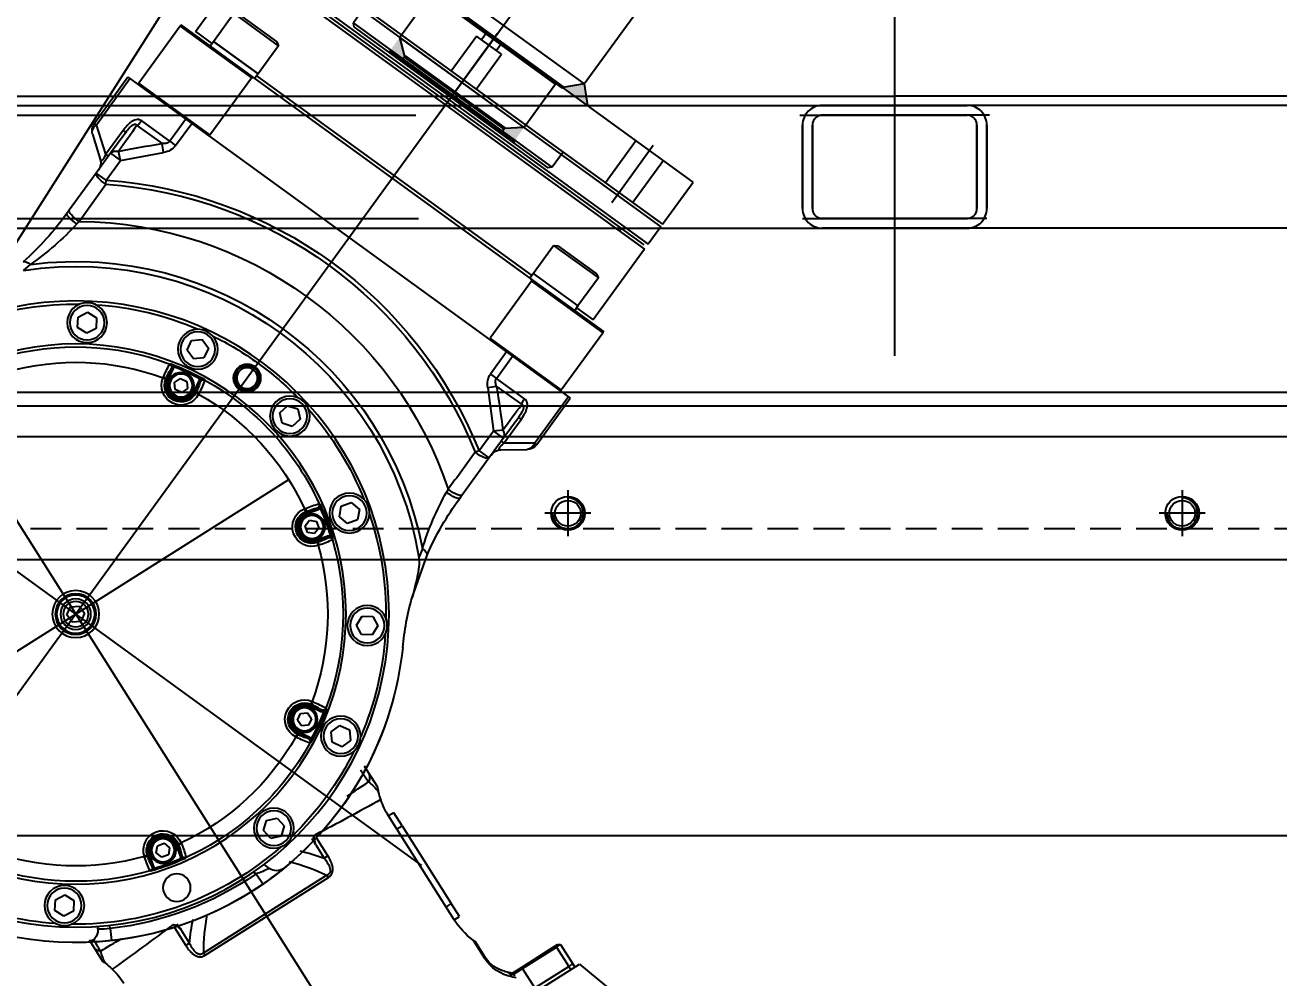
# Model space of a CAD drawing. Header units: millimetres. Extents: x 10462777 to 22643323, y 453826 to 1389191.
# Drawn here: x 11287342 to 11287750.2, y 584409.1 to 584719.5 of the extents above; entities that cross this region are included whole.
import ezdxf

# ---------------------------------------------------------------- set-up
doc = ezdxf.new("R2010")
doc.units = ezdxf.units.MM
doc.header["$LTSCALE"] = 200
doc.header["$MEASUREMENT"] = 0
doc.header["$PDMODE"] = 35
doc.header["$PDSIZE"] = -5
for name, pattern in [('CENTER', [2, 1.25, -0.25, 0.25, -0.25]), ('CENTER2', [1.125, 0.75, -0.125, 0.125, -0.125]), ('HIDDEN', [3.75, 2.5, -1.25]), ('PHANTOM', [2.5, 1.25, -0.25, 0.25, -0.25, 0.25, -0.25])]:
    doc.linetypes.add(name, pattern=pattern)
doc.layers.get('0').update_dxf_attribs({"linetype": 'CONTINUOUS'})
doc.layers.get('DEFPOINTS').update_dxf_attribs({"linetype": 'CONTINUOUS'})
for name, color, linetype in [('$DDT_AUDIT_GENERATED_(276)', 7, 'CONTINUOUS'), ('1', 1, 'CENTER'), ('1 Center', 1, 'CENTER'), ('3 Hidden', 3, 'HIDDEN'), ('7', 7, 'CONTINUOUS'), ('A290-7324-X541', 7, 'CONTINUOUS'), ('A290-7329-X501', 7, 'CONTINUOUS'), ('A290-7329-X511', 7, 'CONTINUOUS'), ('A290-7329-X512', 7, 'CONTINUOUS'), ('CL', 3, 'CONTINUOUS'), ('DR1438-001-010-001', 7, 'CONTINUOUS'), ('DV4_Default', 7, 'CONTINUOUS'), ('HL', 2, 'HIDDEN'), ('LIBRL_A6-BA-12X4', 7, 'CONTINUOUS'), ('LIBRL_A6-BA-5X16', 7, 'CONTINUOUS'), ('LIBRL_A6-BA-8X35', 7, 'CONTINUOUS'), ('LIBRL_A97L-0001-', 7, 'CONTINUOUS')]:
    doc.layers.add(name, color=color, linetype=linetype)
doc.layers.add('LAYOUT', color=8, linetype='CONTINUOUS', lineweight=25)
doc.layers.add('외형선(ISO)', color=7, linetype='CONTINUOUS', lineweight=50)
doc.styles.get("Standard").update_dxf_attribs({"font": 'SYMBOL'})
doc.dimstyles.new('DS ROBOTEC', dxfattribs={"dimscale": 0, "dimtxt": 2.5, "dimasz": 2.5, "dimexe": 0.3, "dimexo": 0.3, "dimgap": 0.5, "dimtad": 1, "dimzin": 9, "dimdsep": 46, "dimtxsty": 'Standard', "dimblk": 'OPEN', "dimcen": 0, "dimclrd": 4, "dimclre": 4, "dimclrt": 110, "dimazin": 2, "dimtm": 1.5, "dimtfac": 1, "dimtmove": 0, "dimatfit": 3, "dimldrblk": 'OPEN', "dimfxl": 1, "dimtfill": 1, "dimtolj": 1, "dimlwd": -1, "dimlwe": -1, "dimarcsym": 0})

# ---------------------------------------------------------------- blocks, each defined once
blk = doc.blocks.new('A$C0CF62632')
at = {"color": 4}
for p, q in [((25.88, 873.59), (490.88, 873.59)), ((955.88, 873.59), (490.88, 873.59)), ((25.88, 833.59), (490.88, 833.59)), ((955.88, 833.59), (490.88, 833.59)), ((71.88, 830.59), (490.88, 830.59)), ((909.88, 830.59), (490.88, 830.59))]:
    blk.add_line(p, q, dxfattribs=at)
at = {"layer": '1 Center', "ltscale": 0.5}
blk.add_line((490.88, 915.19), (490.88, 0), dxfattribs=at)
at = {"layer": '3 Hidden', "color": 4, "linetype": 'HIDDEN'}
for p, q in [((467.28, 873.59), (514.48, 873.59)), ((514.48, 873.59), (467.28, 873.59)), ((467.28, 870.39), (514.48, 870.39)), ((514.48, 870.39), (467.28, 870.39)), ((460.88, 839.99), (460.88, 867.19)), ((460.88, 867.19), (460.88, 839.99)), ((464.08, 839.99), (464.08, 867.19)), ((464.08, 867.19), (464.08, 839.99)), ((517.68, 867.19), (517.68, 839.99)), ((517.68, 839.99), (517.68, 867.19)), ((520.88, 867.19), (520.88, 839.99)), ((520.88, 839.99), (520.88, 867.19)), ((514.48, 836.79), (467.28, 836.79)), ((467.28, 836.79), (514.48, 836.79)), ((514.48, 833.59), (467.28, 833.59)), ((467.28, 833.59), (514.48, 833.59))]:
    blk.add_line(p, q, dxfattribs=at)
for centre, radius, start, end in [((467.28, 867.19), 6.4, 90, 180), ((467.28, 867.19), 6.4, 90, 180), ((514.48, 867.19), 6.4, 0, 90), ((514.48, 867.19), 6.4, 0, 90), ((467.28, 867.19), 3.2, 90, 180), ((467.28, 867.19), 3.2, 90, 180), ((514.48, 867.19), 3.2, 0, 90), ((514.48, 867.19), 3.2, 0, 90), ((467.28, 839.99), 6.4, 180, 270), ((467.28, 839.99), 6.4, 180, 270), ((467.28, 839.99), 3.2, 180, 270), ((467.28, 839.99), 3.2, 180, 270), ((514.48, 839.99), 6.4, 270, 360), ((514.48, 839.99), 3.2, 270, 360), ((514.48, 839.99), 6.4, 270, 360), ((514.48, 839.99), 3.2, 270, 360)]:
    blk.add_arc(centre, radius, start, end, dxfattribs=at)
at = {"layer": '7', "color": 0, "linetype": 'HIDDEN', "ltscale": 0.5}
for p, q in [((85.88, 870.39), (490.88, 870.39)), ((895.88, 870.39), (490.88, 870.39)), ((85.02, 836.79), (490.88, 836.79)), ((896.73, 836.79), (490.88, 836.79))]:
    blk.add_line(p, q, dxfattribs=at)
blk = doc.blocks.new('A$C5CE01415')
for points in [[(24.34, 117.5), (24.34, 107.5), (29.34, 112.5)], [(139.34, 117.5), (139.34, 107.5), (134.34, 112.5)], [(7.84, 105), (7.34, 105.5), (7.34, 100), (7.84, 100)], [(14.34, 105), (7.84, 105), (7.84, 100), (9.34, 100)], [(156.34, 105), (162.84, 105), (162.84, 100), (161.34, 100)], [(162.84, 105), (163.34, 105.5), (163.34, 100), (162.84, 100)], [(7.84, 60), (7.34, 60), (7.34, 54.5), (7.84, 55)], [(9.34, 60), (7.84, 60), (7.84, 55), (14.34, 55)], [(161.34, 60), (162.84, 60), (162.84, 55), (156.34, 55)], [(162.84, 60), (163.34, 60), (163.34, 54.5), (162.84, 55)], [(24.34, 52.5), (24.34, 42.5), (29.34, 47.5)], [(139.34, 52.5), (139.34, 42.5), (134.34, 47.5)]]:
    blk.add_hatch(color=256).paths.add_polyline_path(points)
at = {"lineweight": -2}
for p, q in [((7.34, 159.5), (7.84, 160)), ((24.34, 159.5), (23.84, 160)), ((7.34, 105.5), (7.84, 105)), ((163.34, 105.5), (162.84, 105)), ((7.34, 54.5), (7.84, 55)), ((163.34, 54.5), (162.84, 55)), ((7.34, 0.5), (7.84, 0)), ((24.34, 0.5), (23.84, 0))]:
    blk.add_line(p, q, dxfattribs=at)
for p, q in [((7.34, 159.5), (7.34, 0.5)), ((24.34, 159.5), (24.34, 0.5)), ((139.34, 160), (139.34, 0)), ((156.34, 160), (139.34, 160)), ((156.34, 0), (156.34, 160)), ((156.34, 120), (162.34, 120)), ((162.34, 120), (162.34, 40)), ((162.34, 120), (163.34, 119)), ((163.34, 41), (163.34, 119)), ((29.34, 112.5), (24.34, 117.5)), ((134.34, 112.5), (139.34, 117.5)), ((29.34, 112.5), (24.34, 107.5)), ((29.34, 47.5), (29.34, 112.5)), ((134.34, 112.5), (29.34, 112.5)), ((134.34, 47.5), (134.34, 112.5)), ((134.34, 112.5), (139.34, 107.5)), ((7.84, 105), (7.84, 55)), ((14.34, 105), (9.34, 100)), ((24.34, 105), (14.34, 105)), ((14.34, 105), (14.34, 55)), ((23.84, 105), (24.34, 105.5)), ((23.84, 105), (23.84, 55)), ((139.84, 105), (139.34, 105.5)), ((139.34, 105), (157.34, 105)), ((139.84, 105), (139.84, 55)), ((157.34, 105), (157.34, 55)), ((157.34, 105), (161.34, 100)), ((162.84, 105), (162.84, 55)), ((9.34, 100), (7.34, 100)), ((161.34, 100), (163.34, 100)), ((9.34, 60), (7.34, 60)), ((9.34, 60), (14.34, 55)), ((161.34, 60), (157.34, 55)), ((161.34, 60), (163.34, 60)), ((24.34, 55), (14.34, 55)), ((23.84, 55), (24.34, 54.5)), ((139.34, 55), (149.34, 55)), ((139.84, 55), (139.34, 54.5)), ((24.34, 52.5), (29.34, 47.5)), ((139.34, 52.5), (134.34, 47.5)), ((29.34, 47.5), (24.34, 42.5)), ((134.34, 47.5), (29.34, 47.5)), ((134.34, 47.5), (139.34, 42.5)), ((163.34, 41), (162.34, 40)), ((156.34, 40), (162.34, 40)), ((156.34, 0), (139.34, 0))]:
    blk.add_line(p, q)
at = {"color": 0, "linetype": 'ByBlock', "lineweight": -2}
for p, q in [((23.84, 160), (7.84, 160)), ((23.84, 105), (7.84, 105)), ((139.84, 105), (157.34, 105)), ((23.84, 55), (7.84, 55)), ((139.84, 55), (157.34, 55)), ((23.84, 0), (7.84, 0))]:
    blk.add_line(p, q, dxfattribs=at)
at = {"layer": '1', "lineweight": -3, "ltscale": 0.2}
blk.add_line((171.33, 80), (4.25, 80), dxfattribs=at)
at = {"layer": 'CL'}
for p, q in [((0, 145, -33.4), (29.76, 145, -33.4)), ((137.34, 142.5), (160.34, 142.5)), ((137.34, 17.5), (160.34, 17.5)), ((0, 15, -33.4), (29.76, 15, -33.4))]:
    blk.add_line(p, q, dxfattribs=at)
at = {"layer": 'HL'}
for p, q in [((7.34, 152, -33.4), (12.04, 152, -33.4)), ((12.04, 138, -33.4), (12.04, 152, -33.4)), ((12.04, 150.5, -33.4), (24.34, 150.5, -41.4)), ((139.34, 148), (156.34, 148)), ((12.04, 139.5, -33.4), (24.34, 139.5, -41.4)), ((7.34, 138, -33.4), (12.04, 138, -33.4)), ((139.34, 137), (156.34, 137)), ((139.34, 83), (142.34, 83)), ((156.34, 85), (142.34, 85)), ((142.34, 85), (142.34, 75)), ((139.34, 77), (142.34, 77)), ((156.34, 75), (142.34, 75)), ((7.34, 22, -33.4), (12.04, 22, -33.4)), ((12.04, 22, -33.4), (12.04, 8, -33.4)), ((12.04, 20.5, -33.4), (24.34, 20.5, -41.4)), ((139.34, 23), (156.34, 23)), ((12.04, 9.5, -33.4), (24.34, 9.5, -41.4)), ((139.34, 12), (156.34, 12)), ((7.34, 8, -33.4), (12.04, 8, -33.4))]:
    blk.add_line(p, q, dxfattribs=at)
at = {"layer": '외형선(ISO)'}
for p, q in [((24.34, 107.5), (24.34, 52.5)), ((139.34, 107.5), (139.34, 52.5)), ((9.34, 100), (9.34, 60)), ((161.34, 100), (161.34, 60))]:
    blk.add_line(p, q, dxfattribs=at)
blk = doc.blocks.new('A$C63343886')
at = {"layer": 'DR1438-001-010-001', "rotation": 270}
blk.add_blockref('A$C5CE01415', (412.734, 305.994, 8.6), dxfattribs=at)
blk = doc.blocks.new('A$C1F8A417F')
at = {"ltscale": 10}
blk.add_blockref('A$C63343886', (1434.04, 317.24), dxfattribs=at)
blk = doc.blocks.new('A$C23234039')
at = {"layer": '$DDT_AUDIT_GENERATED_(276)', "color": 7, "linetype": 'Continuous', "ltscale": 25.4}
for p, q in [((152, 85), (151.5, 85)), ((152, 85), (175, 85)), ((152, 85), (152, 56.38)), ((175.5, 85), (175, 85)), ((175, 56.38), (175, 85)), ((175.5, 85), (175.5, 55.47)), ((176.5, 73.35), (176.5, 80)), ((205, 80), (176.5, 80)), ((205, -80), (205, 80)), ((206, -79), (206, 79)), ((214, 80), (207, 80)), ((207, -79), (207, 80)), ((214, -79), (214, 80)), ((215, -79), (215, 79)), ((206, 70), (205, 70)), ((175, 56.38), (152, 56.38)), ((175.5, 55.47), (175.5, -55.47)), ((176.5, -55.35), (176.5, 55.35)), ((152, -56.38), (152, -85)), ((152, -56.38), (175, -56.38)), ((175.5, -55.47), (175, -56.38)), ((175, -85), (175, -56.38)), ((175.5, -55.47), (175.5, -85)), ((176.5, -80), (176.5, -73.35)), ((176.5, -80), (205, -80)), ((151.5, -85), (152, -85)), ((175, -85), (152, -85)), ((175, -85), (175.5, -85))]:
    blk.add_line(p, q, dxfattribs=at)
for centre, radius in [((0, 0), 102), ((0, 0), 88), ((-52.78, 78.99), 4.5), ((95, 0), 4.5), ((95, 0), 4), ((95, 0), 3.4)]:
    blk.add_circle(centre, radius, dxfattribs=at)
for centre, radius, start, end in [((0, 0), 101, 102.7124, 144.7876), ((0, 0), 101, 80.2124, 99.7876), ((0, 0), 101, 57.7124, 77.2876), ((0, 0), 101, 35.2124, 54.7876), ((0, 0), 101, 147.7124, 167.2876), ((0, 0), 101, 12.7124, 32.2876), ((-14.61, -48.43), 216.66, 28.6585, 28.933), ((0, 0), 101, 0, 9.7876), ((0, 0), 101, 350.2124, 0), ((0, 0), 101, 327.7124, 347.2876), ((0, 0), 101, 305.2124, 324.7876)]:
    blk.add_arc(centre, radius, start, end, dxfattribs=at)
at = {"layer": 'A290-7329-X511', "color": 7, "linetype": 'Continuous', "ltscale": 25.4}
for p, q in [((-34, 97.23), (-35.32, 101)), ((-30, 97.49), (-30, 99.66)), ((-34, 96.17), (-34, 97.23)), ((124.59, 80.59), (129.73, 87.41)), ((132.92, 88.21), (127.02, 80.09)), ((132.92, 89), (151.5, 89)), ((132.92, 89), (132.92, 88.21)), ((151.5, 88.21), (132.92, 88.21)), ((151.5, 88.21), (151.5, 89)), ((151.5, 65.72), (151.5, 88.21)), ((68.69, 85.43), (82.77, 81.27)), ((83.5, 78.85), (80.56, 79.55)), ((103.96, 79), (105.24, 79)), ((105.24, 79), (120.2, 79)), ((120.2, 79), (128.13, 79)), ((120.2, 75), (120.2, 79)), ((127.02, 80.09), (136.53, 80.09)), ((127.02, 79), (127.02, 80.09)), ((128.13, 79), (136.53, 79)), ((128.13, 75), (128.13, 79)), ((136.53, 79), (136.53, 80.09)), ((104.16, 74.23), (103.07, 74.35)), ((120.2, 75), (119.08, 74.3)), ((128.13, 75), (120.2, 75)), ((130.19, 77.27), (128.13, 75)), ((138.49, 65.22), (128.13, 75)), ((140.55, 67.31), (140.55, 77.4)), ((142.61, 77), (142.61, 65.72)), ((-76.27, 69.22), (-79.23, 71.91)), ((-78.84, 66.16), (-78.14, 65.56)), ((-76.27, 69.22), (-75.51, 68.58)), ((140.55, 67.31), (138.49, 65.22)), ((142.61, 65.72), (151.5, 65.72)), ((142.61, 63.33), (142.61, 65.72)), ((151.5, 63.33), (151.5, 65.72)), ((151.5, 63.33), (142.61, 63.33)), ((151.5, -63.33), (151.5, 63.33)), ((128.13, -75), (138.49, -65.22)), ((138.49, -65.22), (140.55, -67.31)), ((142.61, -63.33), (151.5, -63.33)), ((142.61, -65.72), (142.61, -63.33)), ((151.5, -65.72), (151.5, -63.33)), ((140.55, -77.4), (140.55, -67.31)), ((151.5, -65.72), (142.61, -65.72)), ((142.61, -65.72), (142.61, -77)), ((151.5, -88.21), (151.5, -65.72)), ((103.07, -74.35), (104.16, -74.23)), ((119.08, -74.3), (120.2, -75)), ((120.2, -75), (128.13, -75)), ((120.2, -75), (120.2, -79)), ((128.13, -79), (128.13, -75)), ((128.13, -75), (130.19, -77.27)), ((80.56, -79.55), (83.5, -78.85)), ((105.24, -79), (103.96, -79)), ((120.2, -79), (105.24, -79)), ((128.13, -79), (120.2, -79)), ((129.73, -87.41), (124.59, -80.59)), ((127.02, -79), (127.02, -80.09)), ((127.02, -80.09), (132.92, -88.21)), ((136.53, -80.09), (127.02, -80.09)), ((136.53, -79), (128.13, -79)), ((136.53, -80.09), (136.53, -79)), ((132.92, -88.21), (132.92, -89)), ((132.92, -88.21), (151.5, -88.21)), ((151.5, -89), (132.92, -89)), ((151.5, -89), (151.5, -88.21))]:
    blk.add_line(p, q, dxfattribs=at)
for centre, radius, start, end in [((0, 0), 107, 59.8524, 104.6212), ((-26, 99.66), 4, 104.6212, 180), ((0, 0), 107, 109.2747, 137.7744), ((-13.19, 67.59), 36.21, 117.6526, 125.0699), ((0, 0), 103, 109.2747, 137.7744), ((103.96, 179), 100, 239.8524, 249.3482), ((132.92, 85), 4, 90, 143), ((0, 0), 113.22, 315.3613, 44.6387), ((103.96, 179), 100, 257.7676, 270), ((113.92, 166.5), 92.78, 250.8621, 263.2846), ((0, 0), 114.84, 316.6416, 43.3584), ((121.4, 83), 4, 270, 323), ((0, 0), 127.91, 324.5243, 35.4757), ((0, 0), 140.36, 328.0376, 31.9624), ((0, 0), 141.68, 328.0376, 31.9624), ((43.5, 7305.77), 7229.02, 270.687042, 270.769184), ((-95.32, -167.76), 333, 44.9032, 47.3763), ((0, 0), 107, 137.7744, 142.2256), ((0, 0), 107, 142.2256, 217.7744), ((-81.41, 63.09), 4, 50, 142.2256), ((-57.87, 51.17), 25.78, 135.5507, 144.4493), ((142.85, 69.29), 5.96, 223.0179, 267.65), ((142.81, -69.19), 5.86, 91.9343, 137.3978), ((-95.32, 167.76), 333, 312.6237, 315.0968), ((114.03, -166.99), 93.28, 96.7486, 109.1047), ((43.5, -7305.81), 7229.06, 89.230816, 89.312957), ((103.96, -179), 100, 90, 102.2324), ((121.4, -83), 4, 37, 90), ((132.92, -85), 4, 217, 270)]:
    blk.add_arc(centre, radius, start, end, dxfattribs=at)
for centre, major_axis, ratio, start_param, end_param in [((132.92, 85), (-3.19, 2.41), 0.731195, 5.215996, 6.283185), ((81.93, 77.36), (-0.85, -3.91), 0.341446, 2.033241, 3.141593), ((103.96, 75), (0, -4), 0.226516, 3.141593, 4.874371), ((105.24, 75), (0, -4), 0.27411, 3.141593, 4.905305), ((120.2, 75), (0, -4), 0.284654, 3.141593, 4.888168), ((128.13, 75), (0, 4), 0.624777, 5.315656, 6.283185), ((142.61, 79.8), (-4, 0), 0.700018, 1.030377, 1.570796), ((103.96, -75), (0, 4), 0.226516, 1.408815, 3.141593), ((105.24, -75), (0, 4), 0.27411, 1.37788, 3.141593), ((120.2, -75), (0, 4), 0.284654, 1.395017, 3.141593), ((128.13, -75), (0, 4), 0.624777, 3.141593, 4.109122), ((142.61, -79.8), (-4, 0), 0.700018, 4.712389, 5.252808), ((81.93, -77.36), (-0.85, 3.91), 0.341446, 3.141593, 4.249944), ((132.92, -85), (3.19, 2.41), 0.731195, 3.141593, 4.208782)]:
    blk.add_ellipse(centre, major_axis=major_axis, ratio=ratio, start_param=start_param, end_param=end_param, dxfattribs=at)
for points, knots in [([(-35.32, 101), (-34.8, 101.18), (-34.29, 101.36), (-33.52, 101.61), (-33.27, 101.7), (-32.77, 101.86), (-32.52, 101.94), (-31.78, 102.17), (-31.3, 102.32), (-30.63, 102.52), (-30.41, 102.59), (-29.99, 102.71), (-29.78, 102.77), (-29.19, 102.94), (-28.83, 103.04), (-28.36, 103.17), (-28.21, 103.21), (-27.93, 103.29), (-27.81, 103.32), (-27.47, 103.41), (-27.3, 103.46), (-27.13, 103.5), (-27.08, 103.52), (-27.02, 103.53), (-27.01, 103.53), (-27.01, 103.53)], [0, 0, 0, 0, 0.125, 0.125, 0.1875, 0.1875, 0.25, 0.25, 0.375, 0.375, 0.4375, 0.4375, 0.5, 0.5, 0.625, 0.625, 0.6875, 0.6875, 0.75, 0.75, 0.875, 0.875, 0.9375, 0.9375, 1, 1, 1, 1]), ([(80.56, 79.55), (80.17, 79.95), (79.73, 80.3), (78.82, 80.93), (78.35, 81.21), (77.38, 81.76), (76.89, 82.02), (75.89, 82.5), (75.38, 82.74), (73.86, 83.41), (72.83, 83.83), (70.77, 84.64), (69.73, 85.03), (68.69, 85.43)], [0, 0, 0, 0, 0.125, 0.125, 0.25, 0.25, 0.375, 0.375, 0.5, 0.5, 0.75, 0.75, 1, 1, 1, 1]), ([(124.59, 80.59), (124.49, 80.47), (124.43, 80.34), (124.41, 80.17), (124.42, 80.12), (124.48, 80.01), (124.53, 79.97), (124.66, 79.91), (124.71, 79.89), (124.84, 79.86), (124.91, 79.85), (125.08, 79.84), (125.17, 79.84), (125.37, 79.84), (125.48, 79.85), (125.71, 79.86), (125.83, 79.88), (126.07, 79.91), (126.19, 79.93), (126.55, 79.99), (126.79, 80.04), (127.02, 80.09)], [0, 0, 0, 0, 0.25, 0.25, 0.375, 0.375, 0.5, 0.5, 0.5625, 0.5625, 0.625, 0.625, 0.6875, 0.6875, 0.75, 0.75, 0.8125, 0.8125, 0.875, 0.875, 1, 1, 1, 1]), ([(136.53, 80.09), (137.24, 80.09), (137.94, 80.05), (138.98, 79.91), (139.33, 79.85), (139.99, 79.69), (140.31, 79.59), (140.77, 79.41), (140.92, 79.34), (141.2, 79.19), (141.34, 79.11), (141.59, 78.94), (141.71, 78.85), (141.93, 78.65), (142.12, 78.45), (142.27, 78.22), (142.4, 77.99), (142.45, 77.87), (142.57, 77.51), (142.61, 77.26), (142.61, 77)], [0, 0, 0, 0, 0.25, 0.25, 0.375, 0.375, 0.5, 0.5, 0.5625, 0.5625, 0.625, 0.625, 0.6875, 0.6875, 0.75, 0.8125, 0.8125, 0.875, 0.875, 1, 1, 1, 1]), ([(140.55, 77.4), (140.58, 77.47), (140.61, 77.53), (140.64, 77.67), (140.65, 77.75), (140.64, 77.89), (140.62, 77.96), (140.55, 78.11), (140.5, 78.19), (140.29, 78.39), (140.09, 78.5), (139.78, 78.63), (139.67, 78.66), (139.44, 78.73), (139.33, 78.76), (139, 78.83), (138.77, 78.86), (138.32, 78.92), (138.09, 78.94), (137.42, 78.99), (136.98, 79), (136.53, 79)], [0, 0, 0, 0, 0.0625, 0.0625, 0.125, 0.125, 0.1875, 0.1875, 0.25, 0.25, 0.375, 0.375, 0.4375, 0.4375, 0.5, 0.5, 0.625, 0.625, 0.75, 0.75, 1, 1, 1, 1]), ([(140.55, 67.31), (140.67, 67.12), (140.79, 66.93), (141.07, 66.58), (141.21, 66.42), (141.55, 66.11), (141.74, 65.98), (142.04, 65.83), (142.15, 65.79), (142.38, 65.74), (142.49, 65.72), (142.61, 65.72)], [0, 0, 0, 0, 0.25, 0.25, 0.5, 0.5, 0.75, 0.75, 0.875, 0.875, 1, 1, 1, 1]), ([(142.61, -65.72), (142.38, -65.72), (142.15, -65.78), (141.84, -65.93), (141.74, -65.99), (141.55, -66.12), (141.47, -66.19), (141.21, -66.42), (141.06, -66.58), (140.79, -66.94), (140.67, -67.12), (140.55, -67.31)], [0, 0, 0, 0, 0.25, 0.25, 0.375, 0.375, 0.5, 0.5, 0.75, 0.75, 1, 1, 1, 1]), ([(142.61, -77), (142.61, -77.26), (142.57, -77.51), (142.45, -77.87), (142.4, -77.99), (142.27, -78.22), (142.2, -78.34), (141.94, -78.66), (141.72, -78.86), (141.34, -79.11), (141.2, -79.19), (140.92, -79.34), (140.77, -79.41), (140.31, -79.59), (139.99, -79.69), (139.32, -79.85), (138.98, -79.91), (137.94, -80.05), (137.24, -80.09), (136.53, -80.09)], [0, 0, 0, 0, 0.125, 0.125, 0.1875, 0.1875, 0.25, 0.25, 0.375, 0.375, 0.4375, 0.4375, 0.5, 0.5, 0.625, 0.625, 0.75, 0.75, 1, 1, 1, 1]), ([(136.53, -79), (136.98, -79), (137.42, -78.99), (138.09, -78.94), (138.32, -78.92), (138.77, -78.86), (139, -78.83), (139.34, -78.75), (139.45, -78.73), (139.67, -78.66), (139.78, -78.63), (140.1, -78.5), (140.29, -78.39), (140.57, -78.12), (140.63, -77.96), (140.65, -77.74), (140.64, -77.67), (140.61, -77.53), (140.58, -77.47), (140.55, -77.4)], [0, 0, 0, 0, 0.25, 0.25, 0.375, 0.375, 0.5, 0.5, 0.5625, 0.5625, 0.625, 0.625, 0.75, 0.75, 0.875, 0.875, 0.9375, 0.9375, 1, 1, 1, 1]), ([(127.02, -80.09), (126.79, -80.04), (126.55, -79.99), (126.07, -79.91), (125.83, -79.87), (125.49, -79.85), (125.38, -79.84), (125.17, -79.84), (125.08, -79.84), (124.91, -79.85), (124.84, -79.86), (124.71, -79.89), (124.66, -79.91), (124.57, -79.95), (124.54, -79.97), (124.48, -80.01), (124.46, -80.04), (124.42, -80.11), (124.41, -80.17), (124.43, -80.34), (124.49, -80.47), (124.59, -80.59)], [0, 0, 0, 0, 0.125, 0.125, 0.25, 0.25, 0.3125, 0.3125, 0.375, 0.375, 0.4375, 0.4375, 0.5, 0.5, 0.5625, 0.5625, 0.625, 0.625, 0.75, 0.75, 1, 1, 1, 1])]:
    blk.add_open_spline(points, degree=3, knots=knots, dxfattribs=at)
for points in [[(119.08, 74.3), (114.12, 74.28), (109.14, 74.26), (104.16, 74.23)], [(104.16, -74.23), (109.14, -74.26), (114.12, -74.28), (119.08, -74.3)]]:
    blk.add_open_spline(points, degree=3, dxfattribs=at)
at = {"layer": 'A290-7329-X512', "color": 7, "linetype": 'Continuous', "ltscale": 25.4}
for p, q in [((12.3, 86.37), (12.23, 85.87)), ((9.71, 81.47), (9.75, 81.72)), ((11.18, 81.38), (11.96, 85.32)), ((12.25, 85.26), (11.47, 81.32)), ((11.96, 85.32), (12.25, 85.26)), ((20.52, 79.52), (21.31, 83.46)), ((21.6, 83.4), (20.82, 79.47)), ((21.6, 83.4), (21.31, 83.46)), ((21.69, 84.5), (21.57, 84.01)), ((10.7, 81.3), (9.71, 81.47)), ((10.73, 81.47), (10.7, 81.3)), ((11.18, 81.38), (10.73, 81.47)), ((11.18, 81.38), (11.47, 81.32)), ((20.82, 79.47), (20.52, 79.52)), ((20.82, 79.47), (21.27, 79.38)), ((21.23, 79.21), (21.27, 79.38)), ((21.23, 79.21), (22.2, 78.98)), ((22.26, 79.23), (22.2, 78.98)), ((-44.16, 74.66), (-44.41, 75.09)), ((-43.95, 74.08), (-43.7, 74.24)), ((-41.72, 70.74), (-43.95, 74.08)), ((-43.7, 74.24), (-41.47, 70.91)), ((-52.08, 69.37), (-52.38, 69.77)), ((-41.72, 70.74), (-41.47, 70.91)), ((-41.47, 70.91), (-41.09, 71.17)), ((-40.99, 71.02), (-41.09, 71.17)), ((-40.99, 71.02), (-40.15, 71.55)), ((-40.28, 71.77), (-40.15, 71.55)), ((-51.62, 68.95), (-51.87, 68.78)), ((-49.64, 65.45), (-51.87, 68.78)), ((-51.62, 68.95), (-49.39, 65.62)), ((-49.64, 65.45), (-50.03, 65.19)), ((-49.39, 65.62), (-49.64, 65.45)), ((-50.74, 64.47), (-50.89, 64.68)), ((-49.93, 65.05), (-50.74, 64.47)), ((-50.03, 65.19), (-49.93, 65.05)), ((64.47, 50.74), (64.68, 50.89)), ((65.05, 49.93), (64.47, 50.74)), ((65.19, 50.03), (65.05, 49.93)), ((65.45, 49.64), (65.19, 50.03)), ((65.45, 49.64), (68.78, 51.87)), ((65.62, 49.39), (65.45, 49.64)), ((68.95, 51.62), (65.62, 49.39)), ((68.95, 51.62), (68.78, 51.87)), ((69.77, 52.38), (69.37, 52.08)), ((70.74, 41.72), (74.08, 43.95)), ((70.74, 41.72), (70.91, 41.47)), ((74.24, 43.7), (70.91, 41.47)), ((70.91, 41.47), (71.17, 41.09)), ((71.02, 40.99), (71.17, 41.09)), ((71.02, 40.99), (71.55, 40.15)), ((74.08, 43.95), (74.24, 43.7)), ((75.09, 44.41), (74.66, 44.16)), ((71.77, 40.28), (71.55, 40.15)), ((81.3, -10.7), (81.47, -9.71)), ((81.47, -10.73), (81.3, -10.7)), ((81.32, -11.47), (81.38, -11.18)), ((85.26, -12.25), (81.32, -11.47)), ((81.38, -11.18), (81.47, -10.73)), ((81.38, -11.18), (85.32, -11.96)), ((81.47, -9.71), (81.72, -9.75)), ((85.26, -12.25), (85.32, -11.96)), ((86.37, -12.3), (85.87, -12.23)), ((79.21, -21.23), (78.98, -22.2)), ((79.23, -22.26), (78.98, -22.2)), ((79.21, -21.23), (79.38, -21.27)), ((79.47, -20.82), (79.38, -21.27)), ((79.52, -20.52), (79.47, -20.82)), ((83.4, -21.6), (79.47, -20.82)), ((79.52, -20.52), (83.46, -21.31)), ((83.46, -21.31), (83.4, -21.6)), ((84.5, -21.69), (84.01, -21.57))]:
    blk.add_line(p, q, dxfattribs=at)
for radius in [7.64, 6.64, 6.51, 6.21]:
    blk.add_circle((0, 0), radius, dxfattribs=at)
for centre, radius, start, end in [((0, 0), 87.04, 82.8627, 119.6373), ((39.56, 77.36), 30.12, 162.597, 171.6735), ((74.71, -50.96), 151.46, 114.8297, 114.9511), ((10.98, 85.51), 0.998, 348.7155, 82.7916), ((9.51, 66.95), 19.62, 81.8277, 85.3302), ((10.98, 85.51), 1.3, 348.7859, 16.1304), ((0, 0), 86.74, 75.6033, 81.8967), ((0, 0), 87.24, 75.6033, 81.8967), ((0, 0), 82.04, 83.2029, 119.2971), ((30.36, 78.45), 19.86, 160.1972, 171.2461), ((1.99, 84.09), 19.85, 346.2496, 357.3071), ((22.58, 83.2), 1.3, 141.3283, 168.7554), ((22.58, 83.2), 0.998, 74.7084, 168.7845), ((16.84, 65.49), 19.62, 72.1698, 75.6723), ((-6.97, 86.61), 30.15, 345.8301, 354.8995), ((-88.54, -18.51), 151.49, 42.5489, 42.6703), ((0, 0), 87.04, 37.8627, 74.6373), ((16, 80.42), 6.37, 170.5903, 346.9097), ((16, 80.42), 5.37, 170.5903, 346.9097), ((16, 80.42), 4.91, 168.75, 348.75), ((16, 80.42), 4.62, 168.75, 348.75), ((0, 0), 82.04, 38.2029, 74.2971), ((0, 0), 87.24, 120.6033, 126.8967), ((0, 0), 86.74, 120.6033, 126.8967), ((-34.41, 58.22), 19.62, 117.1698, 120.6723), ((-42.87, 74.8), 1.3, 186.3283, 213.7554), ((-42.87, 74.8), 0.998, 119.7084, 213.7845), ((-58.06, 60.87), 19.85, 31.2496, 42.3071), ((-49.52, -75.7), 151.49, 87.5489, 87.6703), ((-66.17, 56.32), 30.15, 30.8301, 39.8995), ((-40.62, 54.06), 19.62, 126.8277, 130.3302), ((-45.56, 68.18), 6.37, 215.5903, 31.9097), ((-45.56, 68.18), 5.37, 215.5903, 31.9097), ((-45.56, 68.18), 4.91, 213.75, 33.75), ((-45.56, 68.18), 4.62, 213.75, 33.75), ((0, 0), 87.04, 127.8627, 164.6373), ((88.86, 16.79), 151.46, 159.8297, 159.9511), ((-26.73, 82.67), 30.12, 207.597, 216.6735), ((-52.7, 68.23), 0.998, 33.7155, 127.7916), ((-52.7, 68.23), 1.3, 33.7859, 61.1304), ((-34.01, 76.94), 19.86, 205.1972, 216.2461), ((0, 0), 82.04, 128.2029, 164.2971), ((82.67, 26.73), 30.12, 117.597, 126.6735), ((16.79, -88.86), 151.46, 69.8297, 69.9511), ((68.23, 52.7), 0.998, 303.7155, 37.7916), ((54.06, 40.62), 19.62, 36.8277, 40.3302), ((68.18, 45.56), 6.37, 125.5903, 301.9097), ((68.18, 45.56), 5.37, 125.5903, 301.9097), ((68.18, 45.56), 4.91, 123.75, 303.75), ((68.18, 45.56), 4.62, 123.75, 303.75), ((76.94, 34.01), 19.86, 115.1972, 126.2461), ((68.23, 52.7), 1.3, 303.7859, 331.1304), ((0, 0), 86.74, 30.6033, 36.8967), ((0, 0), 87.24, 30.6033, 36.8967), ((60.87, 58.06), 19.85, 301.2496, 312.3071), ((56.32, 66.17), 30.15, 300.8301, 309.8995), ((74.8, 42.87), 1.3, 96.3283, 123.7554), ((74.8, 42.87), 0.998, 29.7084, 123.7845), ((58.22, 34.41), 19.62, 27.1698, 30.6723), ((-75.7, 49.52), 151.49, 357.5489, 357.6703), ((0, 0), 87.04, 352.8627, 29.6373), ((0, 0), 82.04, 353.2029, 29.2971), ((80.42, -16), 6.37, 80.5903, 256.9097), ((80.42, -16), 5.37, 80.5903, 256.9097), ((80.42, -16), 4.91, 78.75, 258.75), ((80.42, -16), 4.62, 78.75, 258.75), ((78.45, -30.36), 19.86, 70.1972, 81.2461), ((77.36, -39.56), 30.12, 72.597, 81.6735), ((0, 0), 86.74, 345.6033, 351.8967), ((85.51, -10.98), 1.3, 258.7859, 286.1304), ((85.51, -10.98), 0.998, 258.7155, 352.7916), ((-50.96, -74.71), 151.46, 24.8297, 24.9511), ((66.95, -9.51), 19.62, 351.8277, 355.3302), ((0, 0), 87.24, 345.6033, 351.8967), ((0, 0), 82.04, 308.2029, 344.2971), ((0, 0), 87.04, 307.8627, 344.6373), ((86.61, 6.97), 30.15, 255.8301, 264.8995), ((84.09, -1.99), 19.85, 256.2496, 267.3071), ((83.2, -22.58), 0.998, 344.7084, 78.7845), ((83.2, -22.58), 1.3, 51.3283, 78.7554), ((-18.51, 88.54), 151.49, 312.5489, 312.6703), ((65.49, -16.84), 19.62, 342.1698, 345.6723)]:
    blk.add_arc(centre, radius, start, end, dxfattribs=at)
for centre, major_axis, ratio, start_param, end_param in [((10.69, 85.37), (0.427, -0.904), 0.997882, 0.934771, 2.575374), ((9.75, 81.67), (0.98, -0.198), 0.050906, 0.052428, 1.574889), ((106.96, -21.29), (-159.04, 31.66), 0.745659, 5.491872, 5.494104), ((-106.97, 21.26), (159.05, -31.61), 0.74566, 0.789082, 0.791314), ((22.79, 82.97), (-0.74, -0.672), 0.997882, 3.707811, 5.348415), ((22.25, 79.18), (-0.981, 0.192), 0.050906, 4.708296, 6.230757), ((-90.67, -60.6), (134.82, 90.11), 0.745659, 0.789082, 0.791314), ((-42.55, 74.78), (-0.048, -0.999), 0.997882, 3.707811, 5.348415), ((-40.26, 71.72), (-0.83, -0.558), 0.050906, 4.708296, 6.230757), ((-52.81, 67.93), (0.941, -0.338), 0.997882, 0.934771, 2.575374), ((90.61, 60.58), (-134.76, -90.1), 0.745657, 5.491411, 5.493644), ((-50.86, 64.64), (0.833, 0.553), 0.050906, 0.052428, 1.574889), ((67.93, 52.81), (-0.338, -0.941), 0.997882, 0.934771, 2.575374), ((64.64, 50.86), (0.553, -0.833), 0.050906, 0.052428, 1.574889), ((60.58, -90.69), (-90.07, 134.85), 0.745659, 5.491871, 5.494103), ((71.72, 40.26), (-0.558, 0.83), 0.050906, 4.708296, 6.230757), ((-60.6, 90.67), (90.11, -134.82), 0.745659, 0.789082, 0.791314), ((74.78, 42.55), (-0.999, 0.048), 0.997882, 3.707811, 5.348415), ((81.67, -9.75), (-0.198, -0.98), 0.050906, 0.052428, 1.574889), ((85.37, -10.69), (-0.904, -0.427), 0.997882, 0.934771, 2.575374), ((-21.29, -106.96), (31.66, 159.04), 0.745659, 5.491872, 5.494104), ((79.18, -22.25), (0.192, 0.981), 0.050906, 4.708296, 6.230757), ((21.29, 106.9), (-31.67, -158.98), 0.745657, 0.789541, 0.791774), ((82.97, -22.79), (-0.672, 0.74), 0.997882, 3.707811, 5.348415)]:
    blk.add_ellipse(centre, major_axis=major_axis, ratio=ratio, start_param=start_param, end_param=end_param, dxfattribs=at)
for points in [[(12.23, 85.87), (12.13, 85.94), (12.05, 86), (11.88, 86.14), (11.79, 86.21), (11.62, 86.33), (11.52, 86.38), (11.32, 86.46), (11.21, 86.49), (11.11, 86.5)], [(22.84, 84.17), (22.74, 84.2), (22.63, 84.21), (22.41, 84.21), (22.31, 84.2), (22.09, 84.16), (21.99, 84.13), (21.78, 84.07), (21.68, 84.04), (21.57, 84.01)], [(-43.36, 75.67), (-43.46, 75.61), (-43.55, 75.55), (-43.7, 75.4), (-43.77, 75.31), (-43.89, 75.13), (-43.94, 75.04), (-44.04, 74.85), (-44.09, 74.75), (-44.16, 74.66)], [(-52.08, 69.37), (-52.19, 69.34), (-52.3, 69.33), (-52.51, 69.31), (-52.62, 69.3), (-52.83, 69.26), (-52.93, 69.23), (-53.13, 69.14), (-53.23, 69.08), (-53.31, 69.02)], [(69.37, 52.08), (69.34, 52.19), (69.33, 52.3), (69.31, 52.51), (69.3, 52.62), (69.26, 52.83), (69.23, 52.93), (69.14, 53.13), (69.08, 53.23), (69.02, 53.31)], [(75.67, 43.36), (75.61, 43.46), (75.55, 43.55), (75.4, 43.7), (75.31, 43.77), (75.13, 43.89), (75.04, 43.94), (74.85, 44.04), (74.75, 44.09), (74.66, 44.16)], [(85.87, -12.23), (85.94, -12.13), (86, -12.05), (86.14, -11.88), (86.21, -11.79), (86.33, -11.62), (86.38, -11.52), (86.46, -11.32), (86.49, -11.21), (86.5, -11.11)], [(84.17, -22.84), (84.2, -22.74), (84.21, -22.63), (84.21, -22.41), (84.2, -22.31), (84.16, -22.09), (84.13, -21.99), (84.07, -21.78), (84.04, -21.68), (84.01, -21.57)]]:
    blk.add_open_spline(points, degree=3, knots=[0, 0, 0, 0, 0.25, 0.25, 0.5, 0.5, 0.75, 0.75, 1, 1, 1, 1], dxfattribs=at)
at = {"layer": 'DV4_Default', "color": 1, "linetype": 'CENTER2', "ltscale": 25.4}
for p, q in [((0, 139.31), (0, -136.44)), ((233.6, 0), (-128.46, 0))]:
    blk.add_line(p, q, dxfattribs=at)
at = {"layer": 'LIBRL_A6-BA-12X4', "color": 7, "linetype": 'Continuous', "ltscale": 25.4}
for p, q in [((177.3, 55.35), (177.3, 73.35)), ((188.6, 73.35), (177.3, 73.35)), ((188.6, 55.35), (188.6, 73.35)), ((189.3, 72.13), (188.6, 73.35)), ((189.3, 56.56), (189.3, 72.13)), ((177.3, 55.35), (188.6, 55.35)), ((188.6, 55.35), (189.3, 56.56)), ((177.3, -55.35), (177.3, -73.35)), ((188.6, -55.35), (177.3, -55.35)), ((188.6, -55.35), (188.6, -73.35)), ((189.3, -56.56), (188.6, -55.35)), ((189.3, -72.13), (189.3, -56.56)), ((177.3, -73.35), (188.6, -73.35))]:
    blk.add_line(p, q, dxfattribs=at)
at = {"layer": 'LIBRL_A6-BA-5X16', "color": 7, "linetype": 'Continuous', "ltscale": 25.4}
for p, q in [((15.26, 82.61), (13.73, 80.87)), ((17.52, 82.16), (15.26, 82.61)), ((18.26, 79.97), (17.52, 82.16)), ((13.73, 80.87), (14.47, 78.69)), ((14.47, 78.69), (16.74, 78.24)), ((16.74, 78.24), (18.26, 79.97)), ((-45.71, 70.48), (-47.63, 69.2)), ((-43.64, 69.46), (-45.71, 70.48)), ((-43.49, 67.16), (-43.64, 69.46)), ((-47.63, 69.2), (-47.48, 66.9)), ((-47.48, 66.9), (-45.41, 65.88)), ((-45.41, 65.88), (-43.49, 67.16)), ((66.9, 47.48), (65.88, 45.41)), ((65.88, 45.41), (67.16, 43.49)), ((69.2, 47.63), (66.9, 47.48)), ((70.48, 45.71), (69.2, 47.63)), ((69.46, 43.64), (70.48, 45.71)), ((67.16, 43.49), (69.46, 43.64)), ((78.69, -14.47), (78.24, -16.74)), ((80.87, -13.73), (78.69, -14.47)), ((82.61, -15.26), (80.87, -13.73)), ((82.16, -17.52), (82.61, -15.26)), ((78.24, -16.74), (79.97, -18.26)), ((79.97, -18.26), (82.16, -17.52))]:
    blk.add_line(p, q, dxfattribs=at)
for centre, radius in [((16, 80.42), 4.25), ((16, 80.42), 3.73), ((-45.56, 68.18), 4.25), ((-45.56, 68.18), 3.73), ((68.18, 45.56), 4.25), ((68.18, 45.56), 3.73), ((80.42, -16), 4.25), ((80.42, -16), 3.73)]:
    blk.add_circle(centre, radius, dxfattribs=at)
at = {"layer": 'LIBRL_A6-BA-8X35', "color": 7, "linetype": 'Continuous', "ltscale": 25.4}
for p, q in [((-19.21, 96.57), (-21.81, 94.29)), ((-21.81, 94.29), (-21.14, 90.89)), ((-15.93, 95.46), (-19.21, 96.57)), ((-15.25, 92.06), (-15.93, 95.46)), ((15.93, 95.46), (15.25, 92.06)), ((19.21, 96.57), (15.93, 95.46)), ((21.81, 94.29), (19.21, 96.57)), ((21.14, 90.89), (21.81, 94.29)), ((-21.14, 90.89), (-17.86, 89.78)), ((-17.86, 89.78), (-15.25, 92.06)), ((15.25, 92.06), (17.86, 89.78)), ((17.86, 89.78), (21.14, 90.89)), ((51.25, 82.1), (49.32, 79.22)), ((54.7, 81.87), (51.25, 82.1)), ((56.24, 78.76), (54.7, 81.87)), ((49.32, 79.22), (50.85, 76.11)), ((54.31, 75.88), (56.24, 78.76)), ((50.85, 76.11), (54.31, 75.88)), ((-81.87, 54.7), (-82.1, 51.25)), ((-78.76, 56.24), (-81.87, 54.7)), ((-75.88, 54.31), (-78.76, 56.24)), ((-76.11, 50.85), (-75.88, 54.31)), ((78.76, 56.24), (75.88, 54.31)), ((75.88, 54.31), (76.11, 50.85)), ((81.87, 54.7), (78.76, 56.24)), ((82.1, 51.25), (81.87, 54.7)), ((-82.1, 51.25), (-79.22, 49.32)), ((-79.22, 49.32), (-76.11, 50.85)), ((76.11, 50.85), (79.22, 49.32)), ((79.22, 49.32), (82.1, 51.25)), ((90.89, 21.14), (89.78, 17.86)), ((94.29, 21.81), (90.89, 21.14)), ((96.57, 19.21), (94.29, 21.81)), ((89.78, 17.86), (92.06, 15.25)), ((95.46, 15.93), (96.57, 19.21)), ((92.06, 15.25), (95.46, 15.93)), ((92.06, -15.25), (89.78, -17.86)), ((95.46, -15.93), (92.06, -15.25)), ((96.57, -19.21), (95.46, -15.93)), ((89.78, -17.86), (90.89, -21.14)), ((94.29, -21.81), (96.57, -19.21)), ((90.89, -21.14), (94.29, -21.81)), ((76.11, -50.85), (75.88, -54.31)), ((79.22, -49.32), (76.11, -50.85)), ((82.1, -51.25), (79.22, -49.32)), ((81.87, -54.7), (82.1, -51.25)), ((75.88, -54.31), (78.76, -56.24)), ((78.76, -56.24), (81.87, -54.7))]:
    blk.add_line(p, q, dxfattribs=at)
for centre, radius in [((-18.53, 93.17), 6.5), ((-18.53, 93.17), 5.63), ((18.53, 93.17), 6.5), ((18.53, 93.17), 5.63), ((52.78, 78.99), 6.5), ((52.78, 78.99), 5.63), ((-78.99, 52.78), 6.5), ((-78.99, 52.78), 5.63), ((78.99, 52.78), 6.5), ((78.99, 52.78), 5.63), ((93.17, 18.53), 6.5), ((93.17, 18.53), 5.63), ((93.17, -18.53), 6.5), ((93.17, -18.53), 5.63), ((78.99, -52.78), 6.5), ((78.99, -52.78), 5.63)]:
    blk.add_circle(centre, radius, dxfattribs=at)
at = {"layer": 'LIBRL_A97L-0001-', "color": 7, "linetype": 'Continuous', "ltscale": 25.4}
for p, q in [((177.3, 73.35), (175.5, 73.35)), ((177.3, 55.35), (177.3, 73.35)), ((175.5, 55.35), (177.3, 55.35)), ((-0.93, 2.73), (-2.83, 0.56)), ((-2.83, 0.56), (-1.9, -2.17)), ((1.9, 2.17), (-0.93, 2.73)), ((2.83, -0.56), (1.9, 2.17)), ((-1.9, -2.17), (0.93, -2.73)), ((0.93, -2.73), (2.83, -0.56)), ((177.3, -55.35), (175.5, -55.35)), ((177.3, -73.35), (177.3, -55.35)), ((175.5, -73.35), (177.3, -73.35))]:
    blk.add_line(p, q, dxfattribs=at)
for radius in [4.97, 4.11]:
    blk.add_circle((0, 0), radius, dxfattribs=at)
blk = doc.blocks.new('A$C1F6A7A18')
at = {"layer": 'A290-7324-X541', "color": 7, "linetype": 'Continuous', "ltscale": 25.4}
for p, q in [((-150, 51), (-150, 53)), ((-150, 53), (-145, 53)), ((-115, 53), (-145, 53)), ((-145, 53), (-145, 51)), ((-115, 51), (-115, 53)), ((-115, 53), (-110, 53)), ((-110, 53), (-110, 51))]:
    blk.add_line(p, q, dxfattribs=at)
at = {"layer": 'A290-7329-X501', "color": 7, "linetype": 'Continuous', "ltscale": 25.4}
for p, q in [((-184, 77.81), (-211.39, 86.8)), ((-184, -77.81), (-184, 77.81)), ((-175.76, 57.03), (-176.66, 58)), ((-172.93, 55.93), (-173.83, 56.83)), ((-165.86, 52.63), (-165.86, 53)), ((-165.86, 53), (-159.8, 53)), ((-158.88, 52.63), (-165.86, 52.63)), ((-150, 51), (-110, 51)), ((-100.2, 53), (-94.41, 53)), ((-92.35, 51.27), (-97.14, 51.43)), ((-94.41, 53), (-92.13, 53)), ((-110.44, 27.35), (-103.44, 27.35)), ((-110.44, 25.94), (-110.44, 27.35)), ((-105.26, 25.94), (-110.44, 25.94)), ((-116.45, -23.76), (-116.45, 23.76)), ((-115.57, 23.71), (-115.57, -23.71)), ((-110.44, -25.94), (-105.26, -25.94)), ((-110.44, -25.94), (-110.44, -27.35)), ((-103.44, -27.35), (-110.44, -27.35)), ((-95.08, -53), (-100.2, -53)), ((-91.98, -53), (-95.08, -53))]:
    blk.add_line(p, q, dxfattribs=at)
for centre, radius, start, end in [((-176.66, 54), 4, 45, 80.3517), ((-165.77, 66.16), 13.53, 222.4141, 269.6177), ((-165.86, 63), 10, 225, 270), ((-150, 76), 25, 246.9261, 249.1982), ((-150, 76), 25, 249.1982, 270), ((-110, 76), 25, 270, 283.5687), ((-110, 76), 25, 283.5687, 289.6974), ((952.39, 112.73), 1058.29, 183.306, 184.62727), ((-110, 76), 25, 289.6974, 293.0739), ((-104.02, 31.96), 20.65, 70.5274, 83.1835), ((-750.26, 62.32), 653.21, 358.30918, 359.04425), ((-146.47, -21.68), 59.71, 44.9054, 52.8824), ((-109.01, 44.21), 18.66, 281.6029, 289.6021), ((-104.83, 41.99), 16.06, 268.4666, 276.8644), ((-149.9, -31.18), 64.75, 46.3735, 57.9721), ((-149.91, 31.18), 64.75, 302.0282, 313.169), ((-146.47, 21.68), 59.71, 307.1176, 314.7036), ((-104.83, -41.99), 16.06, 83.1992, 91.5334), ((-109.01, -44.21), 18.66, 70.3253, 78.3971), ((952.38, -112.73), 1058.27, 175.37272, 176.69401), ((-760.82, -62.69), 663.78, 0.93725, 1.61279), ((-110, -76), 25, 76.4313, 90), ((-110, -76), 25, 69.5589, 76.4313), ((-103.83, -26.54), 26.16, 275.6155, 284.8263), ((-110, -76), 25, 66.9261, 69.5589), ((-123.89, 1121.77), 1173.9, 271.3062, 271.51946)]:
    blk.add_arc(centre, radius, start, end, dxfattribs=at)
for centre, major_axis, ratio, start_param, end_param in [((-175.76, 53.1), (-2.83, -2.83), 0.967491, 3.141593, 3.943512), ((-94.41, 49), (0, -4), 0.859686, 3.141593, 4.060149), ((-116.45, 22.53), (3, 0), 0.409724, 1.270625, 1.570796), ((-116.45, -22.53), (3, 0), 0.409724, 4.712389, 5.01256), ((-95.08, -50), (0, -3), 0.86559, 5.367934, 6.283185)]:
    blk.add_ellipse(centre, major_axis=major_axis, ratio=ratio, start_param=start_param, end_param=end_param, dxfattribs=at)
for points, knots in [([(-116.45, 23.76), (-116.45, 24.08), (-116.42, 24.38), (-116.29, 24.83), (-116.23, 24.98), (-116.1, 25.26), (-116.02, 25.39), (-115.74, 25.77), (-115.51, 26), (-114.99, 26.39), (-114.7, 26.55), (-114.09, 26.82), (-113.77, 26.92), (-113.12, 27.1), (-112.79, 27.16), (-111.79, 27.31), (-111.12, 27.35), (-110.44, 27.35)], [0, 0, 0, 0, 0.125, 0.125, 0.1875, 0.1875, 0.25, 0.25, 0.375, 0.375, 0.5, 0.5, 0.625, 0.625, 0.75, 0.75, 1, 1, 1, 1]), ([(-110.44, 25.94), (-110.99, 26.01), (-111.55, 26.05), (-112.38, 26.05), (-112.66, 26.04), (-113.22, 26), (-113.5, 25.96), (-114.04, 25.84), (-114.3, 25.75), (-114.79, 25.52), (-115.02, 25.36), (-115.28, 25.07), (-115.36, 24.96), (-115.47, 24.73), (-115.52, 24.61), (-115.6, 24.23), (-115.6, 23.97), (-115.57, 23.71)], [0, 0, 0, 0, 0.25, 0.25, 0.375, 0.375, 0.5, 0.5, 0.625, 0.625, 0.75, 0.75, 0.8125, 0.8125, 0.875, 0.875, 1, 1, 1, 1]), ([(-105.26, 25.94), (-104.99, 26.01), (-104.72, 26.08), (-104.19, 26.24), (-103.93, 26.33), (-103.42, 26.52), (-103.16, 26.63), (-102.81, 26.84), (-102.69, 26.92), (-102.55, 27.06), (-102.51, 27.11), (-102.45, 27.23), (-102.44, 27.29), (-102.45, 27.35)], [0, 0, 0, 0, 0.25, 0.25, 0.5, 0.5, 0.75, 0.75, 0.875, 0.875, 0.9375, 0.9375, 1, 1, 1, 1]), ([(-110.44, -27.35), (-111.11, -27.35), (-111.79, -27.31), (-112.79, -27.16), (-113.12, -27.1), (-113.77, -26.92), (-114.09, -26.82), (-114.7, -26.55), (-114.99, -26.39), (-115.38, -26.1), (-115.5, -25.99), (-115.73, -25.77), (-115.83, -25.64), (-116.02, -25.39), (-116.1, -25.26), (-116.23, -24.98), (-116.29, -24.83), (-116.42, -24.38), (-116.45, -24.08), (-116.45, -23.76)], [0, 0, 0, 0, 0.25, 0.25, 0.375, 0.375, 0.5, 0.5, 0.625, 0.625, 0.6875, 0.6875, 0.75, 0.75, 0.8125, 0.8125, 0.875, 0.875, 1, 1, 1, 1]), ([(-115.57, -23.71), (-115.58, -23.84), (-115.59, -23.97), (-115.59, -24.23), (-115.57, -24.36), (-115.52, -24.61), (-115.47, -24.73), (-115.35, -24.96), (-115.28, -25.07), (-115.1, -25.27), (-115, -25.36), (-114.78, -25.51), (-114.67, -25.58), (-114.42, -25.7), (-114.29, -25.75), (-114.03, -25.83), (-113.9, -25.87), (-113.49, -25.96), (-113.22, -26), (-112.66, -26.04), (-112.38, -26.05), (-111.55, -26.05), (-110.99, -26.01), (-110.44, -25.94)], [0, 0, 0, 0, 0.0625, 0.0625, 0.125, 0.125, 0.1875, 0.1875, 0.25, 0.25, 0.3125, 0.3125, 0.375, 0.375, 0.4375, 0.4375, 0.5, 0.5, 0.625, 0.625, 0.75, 0.75, 1, 1, 1, 1]), ([(-102.45, -27.35), (-102.44, -27.29), (-102.45, -27.23), (-102.51, -27.11), (-102.55, -27.06), (-102.7, -26.92), (-102.81, -26.84), (-103.16, -26.63), (-103.42, -26.52), (-103.94, -26.33), (-104.2, -26.24), (-104.72, -26.08), (-104.99, -26.01), (-105.26, -25.94)], [0, 0, 0, 0, 0.0625, 0.0625, 0.125, 0.125, 0.25, 0.25, 0.5, 0.5, 0.75, 0.75, 1, 1, 1, 1])]:
    blk.add_open_spline(points, degree=3, knots=knots, dxfattribs=at)
at = {"layer": 'A290-7329-X511', "color": 7, "linetype": 'Continuous', "ltscale": 25.4}
blk.add_arc((0, 0), 107, 142.2256, 217.7744, dxfattribs=at)
at = {"layer": 'DV4_Default', "color": 1, "linetype": 'CENTER2', "ltscale": 25.4}
for p, q in [((0, 81.56), (0, -89.63)), ((-1409.93, 0), (54.05, 0))]:
    blk.add_line(p, q, dxfattribs=at)
at = {"layer": 'LIBRL_A6-BA-8X35', "color": 7, "linetype": 'Continuous', "ltscale": 25.4}
for p, q in [((-182.8, 74.35), (-182.8, 76)), ((-175.3, 76), (-182.8, 76)), ((-175.3, 74.35), (-182.8, 74.35)), ((-182.8, 61.35), (-182.8, 74.35)), ((-174.8, 75.13), (-175.3, 76)), ((-175.3, 74.35), (-175.3, 76)), ((-175.3, 61.35), (-175.3, 74.35)), ((-174.8, 73.49), (-175.3, 74.35)), ((-174.8, 73.49), (-174.8, 75.13)), ((-174.8, 62.22), (-174.8, 73.49)), ((-182.8, 61.35), (-175.3, 61.35)), ((-175.3, 61.35), (-174.8, 62.22)), ((-175.3, 57.76), (-175.3, 61.35)), ((-174.8, 57.54), (-174.8, 62.22))]:
    blk.add_line(p, q, dxfattribs=at)
at = {"layer": 'LIBRL_A97L-0001-', "color": 7, "linetype": 'Continuous', "ltscale": 25.4}
for p, q in [((-182.8, 76), (-184, 76)), ((-182.8, 74.35), (-184, 74.35)), ((-182.8, 74.35), (-182.8, 76)), ((-182.8, 61.35), (-182.8, 74.35))]:
    blk.add_line(p, q, dxfattribs=at)
blk = doc.blocks.new('A$C7DA30AB0')
at = {"layer": 'LAYOUT', "color": 6, "linetype": 'PHANTOM'}
blk.add_circle((3030.45, 3025.99, 0), 2693.02, dxfattribs=at)
blk = doc.blocks.new('A$C6F7E1649')
at = {"color": 7, "linetype": 'Continuous', "lineweight": -3, "ltscale": 10}
for p, q in [((1590, 150, 0), (1590, 1080, 0)), ((1540, 200, 0), (1540, 1030, 0)), ((1535.5, 204.5, 0), (1535.5, 1025.5, 0))]:
    blk.add_line(p, q, dxfattribs=at)
at = {"color": 2, "linetype": 'HIDDEN', "lineweight": -3, "ltscale": 0.02}
blk.add_line((1580, 180, 0), (1580, 1050, 0), dxfattribs=at)
at = {"lineweight": -3, "ltscale": 10}
blk.add_line((1550, 205, 0), (1550, 1025, 0), dxfattribs=at)
at = {"color": 1, "linetype": 'CENTER', "ltscale": 0.03}
for p, q in [((1575, 622.5, 0), (1575, 607.5, 0)), ((1575, 621, 0), (1575, 609, 0)), ((1567.5, 615, 0), (1582.5, 615, 0)), ((1569, 615, 0), (1581, 615, 0)), ((1575, 422.5, 0), (1575, 407.5, 0)), ((1575, 421, 0), (1575, 409, 0)), ((1567.5, 415, 0), (1582.5, 415, 0)), ((1569, 415, 0), (1581, 415, 0))]:
    blk.add_line(p, q, dxfattribs=at)
at = {"color": 2, "linetype": 'Continuous', "lineweight": -3, "ltscale": 10}
blk.add_line((1535.5, 204.5, 0), (1330, 335, 0), dxfattribs=at)
at = {"ltscale": 0.01}
for centre in [(1575, 615, 0), (1575, 415, 0)]:
    blk.add_circle(centre, 5.5, dxfattribs=at)
at = {"ltscale": 0.03}
for centre in [(1575, 615, 0), (1575, 415, 0)]:
    blk.add_circle(centre, 4.188, dxfattribs=at)
at = {"color": 3, "ltscale": 0.03}
for centre in [(1575, 615, 0), (1575, 415, 0)]:
    blk.add_arc(centre, 5, 270, 180, dxfattribs=at)
at = {"layer": '외형선(ISO)', "lineweight": -3}
blk.add_line((1680, 80, 0), (1680, 1150, 0), dxfattribs=at)
blk = doc.blocks.new('_OPEN')
at = {"color": 0, "linetype": 'ByBlock'}
for p, q in [((-1, 0.1667), (0, 0)), ((0, 0), (-1, -0.1667)), ((0, 0), (-1, 0))]:
    blk.add_line(p, q, dxfattribs=at)
blk = doc.blocks.new('*D299')
at = {"color": 4, "linetype": 'ByBlock', "ltscale": 10, "transparency": 16777216}
for p, q in [((11288385.58, 584440.5), (11288385.58, 584001.41)), ((11288253.74, 584434.42), (11288253.74, 584001.41)), ((11288078.74, 584022.41), (11287377.94, 584022.41)), ((11288385.58, 584022.41), (11288253.74, 584022.41)), ((11288560.58, 584022.41), (11288735.58, 584022.41))]:
    blk.add_line(p, q, dxfattribs=at)
at = {"layer": 'DEFPOINTS', "color": 0, "ltscale": 10, "transparency": 16777216}
for p in [(11288385.58, 584461.5), (11288253.74, 584455.42, 0), (11288253.74, 584022.41)]:
    blk.add_point(p, dxfattribs=at)
at = {"color": 4, "ltscale": 10, "transparency": 16777216, "xscale": 175, "yscale": 175, "zscale": 175}
blk.add_blockref('_OPEN', (11288253.74, 584022.41), dxfattribs=at)
at = {"color": 4, "ltscale": 10, "transparency": 16777216, "xscale": 175, "yscale": 175, "zscale": 175, "rotation": 180}
blk.add_blockref('_OPEN', (11288385.58, 584022.41), dxfattribs=at)
at = {"color": 110, "ltscale": 10, "transparency": 16777216, "insert": (11287621.24, 584181.67), "char_height": 175, "attachment_point": 5, "bg_fill": 3, "box_fill_scale": 1.25, "bg_fill_color": 256, "bg_fill_true_color": 13158600, "bg_fill_transparency": 0}
blk.add_mtext('\\A1;132', dxfattribs=at)

msp = doc.modelspace()

# ---------------------------------------------------------------- block references
at = {"ltscale": 10, "rotation": 180}
msp.add_blockref('A$C0CF62632', (11288116.00281, 585526.88814), dxfattribs=at)

# ---------------------------------------------------------------- next in the draw order: block references
at = {"ltscale": 10, "rotation": 324.019764306913}
msp.add_blockref('A$C1F8A417F', (11285651.31599, 585455.73383), dxfattribs=at)

# ---------------------------------------------------------------- next in the draw order: block references
at = {"ltscale": 10}
msp.add_blockref('A$C7DA30AB0', (11285684.40366, 580408.4363), dxfattribs=at)
at = {"xscale": -1}
for name, rotation in [('A$C23234039', 234.0197643096056), ('A$C1F6A7A18', 302.2848237538398)]:
    msp.add_blockref(name, (11287358.49284, 584527.58293, 8.6), dxfattribs=dict(at, rotation=rotation))

# ---------------------------------------------------------------- next in the draw order: block references
at = {"ltscale": 10, "rotation": 270}
msp.add_blockref('A$C6F7E1649', (11287103.73988, 586135.42309, 0), dxfattribs=at)

# ---------------------------------------------------------------- next in the draw order: dimensions: what is measured, and where the dimension line sits
at = {"ltscale": 10}
dim = msp.add_linear_dim(base=(11288253.73985, 584022.40798), p1=(11288385.57571, 584461.49605), p2=(11288253.73985, 584455.42308, 0), dimstyle='DS ROBOTEC', override={"dimscale": 70, "dimgap": 1, "dimdec": 0, "dimarcsym": 1}, dxfattribs=at)
dim.commit()
dim.dimension.update_dxf_attribs({"geometry": '*D299', "text_midpoint": (11287621.23985, 584022.40798), "dimtype": 160})

doc.saveas('drawing.dxf')
